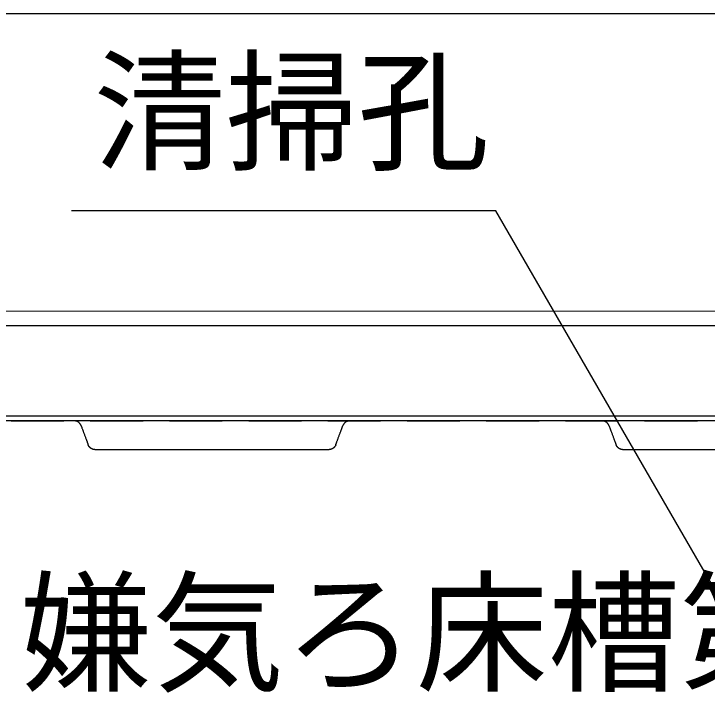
# Model space of a CAD drawing. Units: millimetres, scale not verified. Extents: x -22761 to 8910, y -6308 to 6308.
# Drawn here: x -5696.5 to -5223.7, y 910.6 to 1382.3 of the extents above; entities that cross this region are included whole.
import ezdxf
from ezdxf.enums import TextEntityAlignment as Align

# ---------------------------------------------------------------- set-up
doc = ezdxf.new("R2010")
doc.units = ezdxf.units.MM
doc.header["$LTSCALE"] = 30
doc.linetypes.add('DASHED1', pattern=[1.8, 1.2, -0.6])
doc.layers.add('0-2_空気管', color=3, linetype='Continuous', lineweight=25)
doc.layers.add('0-3_機器', color=3, linetype='Continuous', lineweight=25)
doc.styles.add('ＭＳ ゴシック', font='')
doc.styles.get('ＭＳ ゴシック').set_extended_font_data('MS Gothic')

msp = doc.modelspace()

# ---------------------------------------------------------------- linework, layer by layer
at = {"layer": '0-2_空気管'}
for p, q in [((-4623.72, 1382.34), (-5731.02, 1382.34)), ((-5367.75, 1247.82), (-5657.2, 1247.82)), ((-5063.63, 721.07), (-5367.75, 1247.82)), ((-4920.07, 1104.61), (-5748.15, 1104.61)), ((-5472.28, 1100.83), (-5472.09, 1101.35)), ((-5645.96, 1088.78), (-5645.76, 1088.26)), ((-5285.96, 1088.78), (-5285.76, 1088.26)), ((-5641.35, 1085), (-5481.44, 1085)), ((-5281.35, 1085), (-5121.44, 1085))]:
    msp.add_line(p, q, dxfattribs=at)
for points in [[(-3097.63, 1179.61), (-5755.06, 1179.33)], [(-5751.65, 1169.52), (-5750.68, 1169.55), (-5749.79, 1169.58), (-5748.96, 1169.59), (-5748.21, 1169.6), (-5747.55, 1169.61), (-5746.96, 1169.61), (-5746.46, 1169.62), (-3096.94, 1169.62)], [(-4919.93, 1107.82), (-5748.26, 1107.82)], [(-5653.51, 1104.28), (-5653.57, 1104.31), (-5653.64, 1104.33), (-5653.7, 1104.35), (-5653.81, 1104.39), (-5653.87, 1104.41), (-5653.93, 1104.43), (-5654, 1104.44), (-5654.07, 1104.46), (-5654.15, 1104.48), (-5654.23, 1104.49), (-5654.3, 1104.51), (-5654.45, 1104.54), (-5654.52, 1104.55), (-5654.59, 1104.57), (-5654.7, 1104.58), (-5654.81, 1104.6), (-5654.85, 1104.6), (-5654.94, 1104.61), (-5654.99, 1104.61), (-5655.03, 1104.61), (-5655.08, 1104.61), (-5655.12, 1104.61)], [(-5650.62, 1101.35), (-5650.66, 1101.45), (-5650.67, 1101.5), (-5650.69, 1101.55), (-5650.72, 1101.61), (-5650.74, 1101.67), (-5650.77, 1101.74), (-5650.8, 1101.81), (-5650.83, 1101.88), (-5650.87, 1101.96), (-5650.94, 1102.1), (-5650.99, 1102.18), (-5651.03, 1102.25), (-5651.09, 1102.33), (-5651.15, 1102.41), (-5651.21, 1102.5), (-5651.28, 1102.59), (-5651.36, 1102.69), (-5651.45, 1102.79), (-5651.54, 1102.9), (-5651.73, 1103.11), (-5651.83, 1103.2), (-5651.93, 1103.3), (-5652.02, 1103.39), (-5652.1, 1103.47), (-5652.19, 1103.54), (-5652.26, 1103.61), (-5652.34, 1103.67), (-5652.42, 1103.72), (-5652.5, 1103.77), (-5652.58, 1103.83), (-5652.67, 1103.88), (-5652.77, 1103.93), (-5652.86, 1103.98), (-5652.96, 1104.03), (-5653.16, 1104.13), (-5653.26, 1104.17), (-5653.35, 1104.21), (-5653.43, 1104.25), (-5653.51, 1104.28)], [(-5471.28, 1102.78), (-5471.32, 1102.73), (-5471.35, 1102.68), (-5471.39, 1102.63), (-5471.43, 1102.58), (-5471.47, 1102.52), (-5471.51, 1102.46), (-5471.55, 1102.39), (-5471.6, 1102.33), (-5471.64, 1102.26), (-5471.68, 1102.19), (-5471.72, 1102.13), (-5471.76, 1102.07), (-5471.79, 1102.01), (-5471.82, 1101.96), (-5471.85, 1101.91), (-5471.9, 1101.82), (-5471.92, 1101.78), (-5471.99, 1101.61), (-5472, 1101.57), (-5472.03, 1101.49), (-5472.05, 1101.46), (-5472.06, 1101.43), (-5472.09, 1101.35)], [(-5467.67, 1104.61), (-5467.74, 1104.61), (-5467.89, 1104.61), (-5468.05, 1104.59), (-5468.13, 1104.58), (-5468.21, 1104.57), (-5468.3, 1104.56), (-5468.38, 1104.54), (-5468.48, 1104.52), (-5468.57, 1104.49), (-5468.68, 1104.46), (-5468.79, 1104.43), (-5468.91, 1104.38), (-5469.03, 1104.34), (-5469.16, 1104.29), (-5469.29, 1104.24), (-5469.42, 1104.18), (-5469.55, 1104.13), (-5469.68, 1104.07), (-5469.79, 1104.01), (-5469.89, 1103.96), (-5469.99, 1103.91), (-5470.08, 1103.86), (-5470.16, 1103.81), (-5470.24, 1103.75), (-5470.32, 1103.7), (-5470.4, 1103.64), (-5470.47, 1103.57), (-5470.55, 1103.5), (-5470.64, 1103.43), (-5470.72, 1103.35), (-5470.8, 1103.28), (-5470.88, 1103.2), (-5470.95, 1103.13), (-5471.02, 1103.05), (-5471.09, 1102.99), (-5471.14, 1102.93), (-5471.19, 1102.88), (-5471.24, 1102.83), (-5471.28, 1102.78)], [(-5293.51, 1104.28), (-5293.57, 1104.31), (-5293.64, 1104.33), (-5293.7, 1104.35), (-5293.81, 1104.39), (-5293.87, 1104.41), (-5293.93, 1104.43), (-5294, 1104.44), (-5294.07, 1104.46), (-5294.15, 1104.48), (-5294.23, 1104.49), (-5294.3, 1104.51), (-5294.45, 1104.54), (-5294.52, 1104.55), (-5294.59, 1104.57), (-5294.7, 1104.58), (-5294.81, 1104.6), (-5294.85, 1104.6), (-5294.94, 1104.61), (-5294.99, 1104.61), (-5295.03, 1104.61), (-5295.08, 1104.61), (-5295.12, 1104.61)], [(-5290.62, 1101.35), (-5290.66, 1101.45), (-5290.67, 1101.5), (-5290.69, 1101.55), (-5290.72, 1101.61), (-5290.74, 1101.67), (-5290.77, 1101.74), (-5290.8, 1101.81), (-5290.83, 1101.88), (-5290.87, 1101.96), (-5290.94, 1102.1), (-5290.99, 1102.18), (-5291.03, 1102.25), (-5291.09, 1102.33), (-5291.15, 1102.41), (-5291.21, 1102.5), (-5291.28, 1102.59), (-5291.36, 1102.69), (-5291.45, 1102.79), (-5291.54, 1102.9), (-5291.73, 1103.11), (-5291.83, 1103.2), (-5291.93, 1103.3), (-5292.02, 1103.39), (-5292.1, 1103.47), (-5292.19, 1103.54), (-5292.26, 1103.61), (-5292.34, 1103.67), (-5292.42, 1103.72), (-5292.5, 1103.77), (-5292.58, 1103.83), (-5292.67, 1103.88), (-5292.77, 1103.93), (-5292.86, 1103.98), (-5292.96, 1104.03), (-5293.16, 1104.13), (-5293.26, 1104.17), (-5293.35, 1104.21), (-5293.43, 1104.25), (-5293.51, 1104.28)], [(-5650.62, 1101.35), (-5650.49, 1100.99), (-5650.43, 1100.83), (-5650.36, 1100.65), (-5650.28, 1100.44), (-5650.2, 1100.22), (-5650.11, 1099.97), (-5650.01, 1099.71), (-5649.91, 1099.44), (-5649.71, 1098.9), (-5649.61, 1098.62), (-5649.5, 1098.33), (-5649.39, 1098.04), (-5649.27, 1097.72), (-5649.15, 1097.38), (-5649.01, 1097.02), (-5648.87, 1096.63), (-5648.71, 1096.2), (-5648.54, 1095.75), (-5648.37, 1095.28), (-5648.19, 1094.81), (-5648.02, 1094.33), (-5647.84, 1093.87), (-5647.67, 1093.42), (-5647.52, 1092.99), (-5647.37, 1092.6), (-5647.24, 1092.24), (-5647.11, 1091.9), (-5646.99, 1091.58), (-5646.88, 1091.28), (-5646.78, 1091), (-5646.68, 1090.72), (-5646.57, 1090.45), (-5646.47, 1090.18), (-5646.37, 1089.91), (-5646.28, 1089.65), (-5646.19, 1089.4), (-5646.1, 1089.17), (-5646.02, 1088.96), (-5645.96, 1088.78)], [(-5476.94, 1088.26), (-5476.81, 1088.63), (-5476.75, 1088.78), (-5476.68, 1088.96), (-5476.61, 1089.17), (-5476.52, 1089.4), (-5476.43, 1089.65), (-5476.34, 1089.91), (-5476.24, 1090.18), (-5476.13, 1090.45), (-5475.93, 1091), (-5475.82, 1091.28), (-5475.71, 1091.58), (-5475.59, 1091.9), (-5475.47, 1092.24), (-5475.34, 1092.6), (-5475.19, 1092.99), (-5475.03, 1093.42), (-5474.87, 1093.87), (-5474.69, 1094.33), (-5474.51, 1094.81), (-5474.34, 1095.28), (-5474.17, 1095.75), (-5474, 1096.2), (-5473.84, 1096.63), (-5473.7, 1097.02), (-5473.56, 1097.38), (-5473.43, 1097.72), (-5473.32, 1098.04), (-5473.21, 1098.33), (-5473.1, 1098.62), (-5473, 1098.9), (-5472.9, 1099.17), (-5472.8, 1099.44), (-5472.7, 1099.71), (-5472.6, 1099.97), (-5472.51, 1100.22), (-5472.42, 1100.44), (-5472.35, 1100.65), (-5472.28, 1100.83)], [(-5290.62, 1101.35), (-5290.49, 1100.99), (-5290.43, 1100.83), (-5290.36, 1100.65), (-5290.28, 1100.44), (-5290.2, 1100.22), (-5290.11, 1099.97), (-5290.01, 1099.71), (-5289.91, 1099.44), (-5289.71, 1098.9), (-5289.61, 1098.62), (-5289.5, 1098.33), (-5289.39, 1098.04), (-5289.27, 1097.72), (-5289.15, 1097.38), (-5289.01, 1097.02), (-5288.87, 1096.63), (-5288.71, 1096.2), (-5288.54, 1095.75), (-5288.37, 1095.28), (-5288.19, 1094.81), (-5288.02, 1094.33), (-5287.84, 1093.87), (-5287.67, 1093.42), (-5287.52, 1092.99), (-5287.37, 1092.6), (-5287.24, 1092.24), (-5287.11, 1091.9), (-5286.99, 1091.58), (-5286.88, 1091.28), (-5286.78, 1091), (-5286.68, 1090.72), (-5286.57, 1090.45), (-5286.47, 1090.18), (-5286.37, 1089.91), (-5286.28, 1089.65), (-5286.19, 1089.4), (-5286.1, 1089.17), (-5286.02, 1088.96), (-5285.96, 1088.78)], [(-5644.91, 1086.79), (-5644.99, 1086.89), (-5645.06, 1086.98), (-5645.1, 1087.04), (-5645.15, 1087.1), (-5645.23, 1087.22), (-5645.27, 1087.29), (-5645.32, 1087.36), (-5645.36, 1087.42), (-5645.4, 1087.49), (-5645.43, 1087.55), (-5645.47, 1087.6), (-5645.5, 1087.66), (-5645.52, 1087.71), (-5645.55, 1087.75), (-5645.57, 1087.8), (-5645.59, 1087.84), (-5645.61, 1087.88), (-5645.63, 1087.93), (-5645.65, 1087.97), (-5645.66, 1088.01), (-5645.68, 1088.05), (-5645.7, 1088.09), (-5645.71, 1088.12), (-5645.72, 1088.16), (-5645.73, 1088.18), (-5645.76, 1088.26)], [(-5476.94, 1088.26), (-5476.98, 1088.17), (-5477, 1088.12), (-5477.02, 1088.07), (-5477.04, 1088.01), (-5477.06, 1087.95), (-5477.09, 1087.88), (-5477.16, 1087.74), (-5477.19, 1087.66), (-5477.23, 1087.59), (-5477.27, 1087.52), (-5477.31, 1087.44), (-5477.36, 1087.37), (-5477.41, 1087.29), (-5477.47, 1087.21), (-5477.53, 1087.12), (-5477.6, 1087.03), (-5477.69, 1086.93), (-5477.77, 1086.83), (-5477.87, 1086.72), (-5478.06, 1086.51), (-5478.16, 1086.41), (-5478.25, 1086.32), (-5478.34, 1086.23), (-5478.43, 1086.15), (-5478.51, 1086.08), (-5478.59, 1086.01), (-5478.67, 1085.95), (-5478.74, 1085.89), (-5478.83, 1085.84), (-5478.91, 1085.79), (-5479, 1085.74), (-5479.09, 1085.69), (-5479.19, 1085.64), (-5479.29, 1085.59), (-5479.49, 1085.49), (-5479.58, 1085.45), (-5479.67, 1085.41), (-5479.76, 1085.37), (-5479.83, 1085.34)], [(-5284.91, 1086.79), (-5284.99, 1086.89), (-5285.06, 1086.98), (-5285.1, 1087.04), (-5285.15, 1087.1), (-5285.23, 1087.22), (-5285.27, 1087.29), (-5285.32, 1087.36), (-5285.36, 1087.42), (-5285.4, 1087.49), (-5285.43, 1087.55), (-5285.47, 1087.6), (-5285.5, 1087.66), (-5285.52, 1087.71), (-5285.55, 1087.75), (-5285.57, 1087.8), (-5285.59, 1087.84), (-5285.61, 1087.88), (-5285.63, 1087.93), (-5285.65, 1087.97), (-5285.66, 1088.01), (-5285.68, 1088.05), (-5285.7, 1088.09), (-5285.71, 1088.12), (-5285.72, 1088.16), (-5285.73, 1088.18), (-5285.76, 1088.26)], [(-5641.35, 1085), (-5641.42, 1085.01), (-5641.49, 1085.01), (-5641.57, 1085.01), (-5641.64, 1085.02), (-5641.73, 1085.02), (-5641.81, 1085.03), (-5641.89, 1085.05), (-5641.97, 1085.06), (-5642.06, 1085.08), (-5642.15, 1085.1), (-5642.25, 1085.13), (-5642.35, 1085.16), (-5642.46, 1085.19), (-5642.58, 1085.23), (-5642.71, 1085.28), (-5642.84, 1085.33), (-5642.97, 1085.38), (-5643.1, 1085.44), (-5643.23, 1085.49), (-5643.35, 1085.55), (-5643.47, 1085.6), (-5643.57, 1085.65), (-5643.67, 1085.71), (-5643.75, 1085.76), (-5643.84, 1085.81), (-5643.92, 1085.86), (-5644, 1085.92), (-5644.07, 1085.98), (-5644.15, 1086.04), (-5644.23, 1086.11), (-5644.4, 1086.26), (-5644.48, 1086.34), (-5644.55, 1086.42), (-5644.63, 1086.49), (-5644.7, 1086.56), (-5644.76, 1086.63), (-5644.82, 1086.69), (-5644.87, 1086.74), (-5644.91, 1086.79)], [(-5479.83, 1085.34), (-5479.9, 1085.31), (-5479.96, 1085.29), (-5480.02, 1085.26), (-5480.13, 1085.23), (-5480.19, 1085.21), (-5480.26, 1085.19), (-5480.33, 1085.18), (-5480.4, 1085.16), (-5480.47, 1085.14), (-5480.63, 1085.11), (-5480.78, 1085.08), (-5480.85, 1085.06), (-5480.91, 1085.05), (-5480.97, 1085.04), (-5481.03, 1085.03), (-5481.13, 1085.02), (-5481.18, 1085.02), (-5481.27, 1085.01), (-5481.31, 1085.01), (-5481.36, 1085.01), (-5481.4, 1085.01), (-5481.44, 1085)], [(-5281.35, 1085), (-5281.42, 1085.01), (-5281.49, 1085.01), (-5281.57, 1085.01), (-5281.64, 1085.02), (-5281.73, 1085.02), (-5281.81, 1085.03), (-5281.89, 1085.05), (-5281.97, 1085.06), (-5282.06, 1085.08), (-5282.15, 1085.1), (-5282.25, 1085.13), (-5282.35, 1085.16), (-5282.46, 1085.19), (-5282.58, 1085.23), (-5282.71, 1085.28), (-5282.84, 1085.33), (-5282.97, 1085.38), (-5283.1, 1085.44), (-5283.23, 1085.49), (-5283.35, 1085.55), (-5283.47, 1085.6), (-5283.57, 1085.65), (-5283.67, 1085.71), (-5283.75, 1085.76), (-5283.84, 1085.81), (-5283.92, 1085.86), (-5284, 1085.92), (-5284.07, 1085.98), (-5284.15, 1086.04), (-5284.23, 1086.11), (-5284.4, 1086.26), (-5284.48, 1086.34), (-5284.55, 1086.42), (-5284.63, 1086.49), (-5284.7, 1086.56), (-5284.76, 1086.63), (-5284.82, 1086.69), (-5284.87, 1086.74), (-5284.91, 1086.79)]]:
    msp.add_lwpolyline(points, dxfattribs=at)
at = {"layer": '0-3_機器', "color": 2, "linetype": 'DASHED1'}
msp.add_line((-5806.32, 1104.61), (-3036.3, 1104.61), dxfattribs=at)

# ---------------------------------------------------------------- texts
at = {"layer": '0-2_空気管', "color": 4, "style": 'ＭＳ ゴシック'}
for s, p in [('清掃孔', (-5642.2, 1262.82)), ('嫌気ろ床槽第1室', (-5692.29, 907.22))]:
    msp.add_text(s, height=65.98, dxfattribs=at).set_placement(p, align=Align.BOTTOM_LEFT)

doc.saveas('drawing.dxf')
